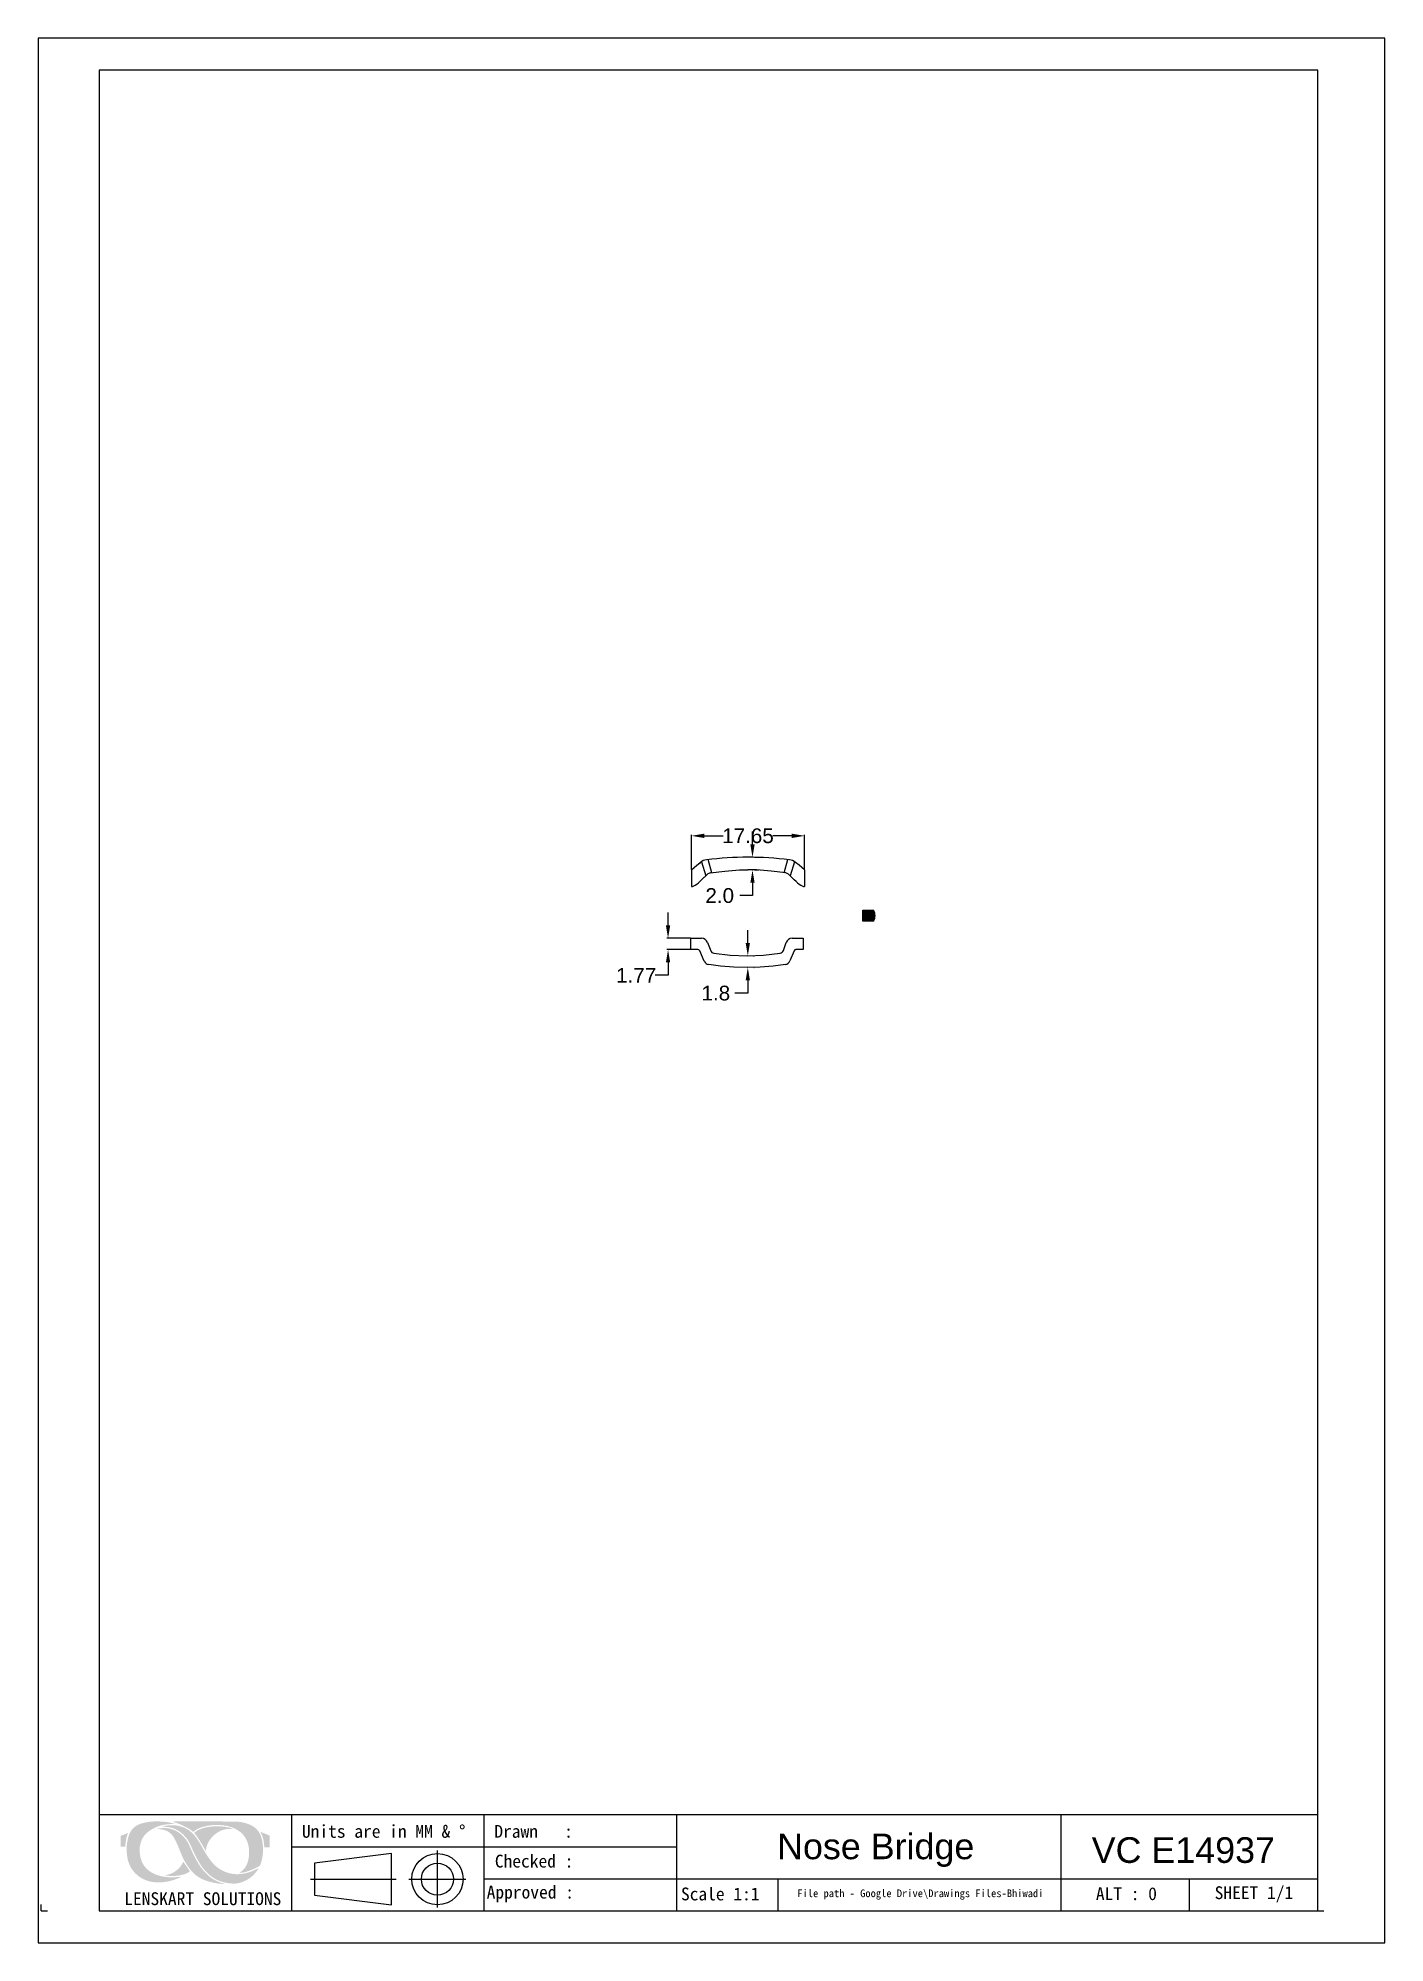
# Model space of a CAD drawing. Header units: millimetres. Extents: x 1462 to 1672, y 1561 to 1858.
import ezdxf

# ---------------------------------------------------------------- set-up
doc = ezdxf.new("R2010")
doc.units = ezdxf.units.MM
doc.layers.add('图框-线条', color=7, linetype='Continuous')
doc.layers.add('绘图层', color=7, linetype='Continuous', lineweight=15)
doc.styles.get("Standard").update_dxf_attribs({"font": 'arial.ttf'})
doc.styles.add('宋体', font='SimSun.ttf')
doc.dimstyles.new('Standard$0', dxfattribs={"dimtxt": 2.3, "dimasz": 2, "dimexe": 1, "dimexo": 1, "dimgap": 1, "dimtad": 0, "dimtih": 1, "dimtoh": 1, "dimdec": 1, "dimzin": 0, "dimdsep": 46, "dimtxsty": 'Standard', "dimcen": 0, "dimclrd": 4, "dimclre": 4, "dimclrt": 4, "dimadec": 1, "dimazin": 0, "dimtfac": 1, "dimtdec": 1, "dimtofl": 0, "dimtmove": 0, "dimatfit": 0, "dimfxl": 1, "dimtolj": 1, "dimtzin": 0, "dimarcsym": 0})

# ---------------------------------------------------------------- blocks, each defined once
blk = doc.blocks.new('*D6')
at = {"color": 0, "lineweight": -2, "transparency": 16777216}
for p, q in [((1560.414913724428, 1719.653434091776), (1560.414913724428, 1721.653434091776)), ((1563.905392347642, 1717.653434091776), (1560.234913724428, 1717.653434091776)), ((1563.905392347641, 1715.88441516527), (1560.234913724428, 1715.88441516527)), ((1560.414913724428, 1713.88441516527), (1560.414913724428, 1711.88441516527)), ((1560.414913724428, 1711.88441516527), (1558.414913724428, 1711.88441516527))]:
    blk.add_line(p, q, dxfattribs=at)
at = {"color": 0, "transparency": 16777216}
for points in [[(1560.081580391094, 1719.653434091776), (1560.748247057761, 1719.653434091776), (1560.414913724428, 1717.653434091776)], [(1560.081580391094, 1713.88441516527), (1560.748247057761, 1713.88441516527), (1560.414913724428, 1715.88441516527)]]:
    blk.add_solid(points, dxfattribs=at)
at = {"layer": 'Defpoints', "color": 0, "transparency": 16777216}
for p in [(1563.967892347642, 1717.653434091776), (1560.414913724428, 1715.88441516527), (1563.967892347641, 1715.88441516527)]:
    blk.add_point(p, dxfattribs=at)
at = {"color": 0, "lineweight": 9, "transparency": 16777216, "insert": (1555.445991487047, 1711.88441516527), "char_height": 2.3, "attachment_point": 5}
blk.add_mtext('\\A1;1.77', dxfattribs=at)
blk = doc.blocks.new('*D7')
at = {"color": 0, "lineweight": -2, "transparency": 16777216}
for p, q in [((1564.051678553037, 1728.382174091596), (1564.051678553037, 1733.811137660332)), ((1566.051678553037, 1733.631137660332), (1569.004581915108, 1733.631137660332)), ((1579.699558947029, 1733.631137660332), (1576.746655584958, 1733.631137660332)), ((1581.699558947029, 1728.382174091596), (1581.699558947029, 1733.811137660332))]:
    blk.add_line(p, q, dxfattribs=at)
at = {"color": 0, "transparency": 16777216}
for points in [[(1566.051678553037, 1733.964470993665), (1566.051678553037, 1733.297804326999), (1564.051678553037, 1733.631137660332)], [(1579.699558947029, 1733.964470993665), (1579.699558947029, 1733.297804326999), (1581.699558947029, 1733.631137660332)]]:
    blk.add_solid(points, dxfattribs=at)
at = {"layer": 'Defpoints', "color": 0, "transparency": 16777216}
for p in [(1581.699558947029, 1733.631137660332), (1564.051678553037, 1728.319674091596), (1581.699558947029, 1728.319674091596)]:
    blk.add_point(p, dxfattribs=at)
at = {"color": 0, "lineweight": 9, "transparency": 16777216, "insert": (1572.875618750033, 1733.631137660332), "char_height": 2.3, "attachment_point": 5}
blk.add_mtext('\\A1;17.65', dxfattribs=at)
blk = doc.blocks.new('*D8')
at = {"color": 3, "lineweight": -2, "ltscale": 1000, "transparency": 16777216}
for p, q in [((1573.579769328599, 1732.291601771772), (1573.579769328599, 1734.291601771772)), ((1573.875618750035, 1730.291601771772), (1574.579769328599, 1730.291601771772)), ((1573.579769328599, 1726.307931179446), (1573.579769328599, 1724.307931179446)), ((1573.875618750035, 1728.307931179446), (1574.579769328599, 1728.307931179446)), ((1573.579769328599, 1724.307931179446), (1571.579769328599, 1724.307931179446))]:
    blk.add_line(p, q, dxfattribs=at)
at = {"color": 3, "ltscale": 1000, "transparency": 16777216}
for points in [[(1573.246435995265, 1732.291601771772), (1573.913102661932, 1732.291601771772), (1573.579769328599, 1730.291601771772)], [(1573.246435995265, 1726.307931179446), (1573.913102661932, 1726.307931179446), (1573.579769328599, 1728.307931179446)]]:
    blk.add_solid(points, dxfattribs=at)
at = {"layer": 'Defpoints', "color": 0, "ltscale": 1000, "transparency": 16777216}
for p in [(1572.875618750035, 1730.291601771772), (1572.875618750035, 1728.307931179446), (1573.579769328599, 1728.307931179446)]:
    blk.add_point(p, dxfattribs=at)
at = {"color": 3, "ltscale": 1000, "transparency": 16777216, "insert": (1568.470390065297, 1724.307931179445), "char_height": 2.3, "attachment_point": 5}
blk.add_mtext('\\A1;2.0', dxfattribs=at)
blk = doc.blocks.new('*D9')
at = {"color": 3, "lineweight": -2, "ltscale": 1000, "transparency": 16777216}
for p, q in [((1572.851639668653, 1716.92348684912), (1572.851639668653, 1718.92348684912)), ((1573.726291935716, 1714.92348684912), (1573.851639668653, 1714.92348684912)), ((1572.851639668653, 1711.097347818695), (1572.851639668653, 1709.097347818695)), ((1573.763560079195, 1713.097347818695), (1573.851639668653, 1713.097347818695)), ((1572.851639668653, 1709.097347818695), (1570.851639668653, 1709.097347818695))]:
    blk.add_line(p, q, dxfattribs=at)
at = {"color": 3, "ltscale": 1000, "transparency": 16777216}
for points in [[(1572.518306335319, 1716.92348684912), (1573.184973001986, 1716.92348684912), (1572.851639668653, 1714.92348684912)], [(1572.518306335319, 1711.097347818695), (1573.184973001986, 1711.097347818695), (1572.851639668653, 1713.097347818695)]]:
    blk.add_solid(points, dxfattribs=at)
at = {"layer": 'Defpoints', "color": 0, "ltscale": 1000, "transparency": 16777216}
for p in [(1572.726291935716, 1714.92348684912), (1572.763560079195, 1713.097347818695), (1572.851639668653, 1713.097347818695)]:
    blk.add_point(p, dxfattribs=at)
at = {"color": 3, "ltscale": 1000, "transparency": 16777216, "insert": (1567.863849764151, 1709.097347818694), "char_height": 2.3, "attachment_point": 5}
blk.add_mtext('\\A1;1.8', dxfattribs=at)

msp = doc.modelspace()

# ---------------------------------------------------------------- hatches: boundary and pattern name
at = {"lineweight": 9}
h = msp.add_hatch(dxfattribs=at)
h.set_pattern_fill('ANSI31', color=1, scale=0.05, style=0)
h.set_pattern_definition([(45, (166.0037581056381, 930.9637901704084), (-0.1122532015133644, 0.1122532015133644), [])])
edge = h.paths.add_edge_path()
edge.add_arc((1590.785170132408, 1721.190824067104), 1.906249999999562, 333.5189601696105, 386.4810398303894)
edge.add_line((1590.791420132408, 1722.040824067103), (1592.491420132408, 1722.040824067103))
edge.add_line((1590.791420132408, 1720.315824067104), (1590.791420132408, 1722.040824067103))
edge.add_line((1592.491420132409, 1720.340824067103), (1590.791420132409, 1720.340824067103))
at = {"layer": '图框-线条', "lineweight": 0, "ltscale": 0.1}
h = msp.add_hatch(color=252, dxfattribs=at)
edge = h.paths.add_edge_path()
edge.add_spline(control_points=[(1475.063229268165, 1577.710470941067), (1475.063229268165, 1577.710470941067), (1475.062064171366, 1575.996797507385), (1475.062064171366, 1575.996797507385), (1475.062064171366, 1575.996797507385), (1475.062064171366, 1575.996797507385), (1475.774428884708, 1575.996797507385), (1475.774428884708, 1575.996797507385), (1475.774428884708, 1575.996797507385), (1475.827226166124, 1576.397222882106), (1475.833787500749, 1576.746935885481), (1475.912094270046, 1577.146073521628), (1475.912094270046, 1577.146073521628), (1475.980651018731, 1577.495602562349), (1476.087471999249, 1577.845622170144), (1476.210972260301, 1578.14756620462), (1476.210972260301, 1578.14756620462), (1476.210972260301, 1578.14756620462), (1475.063229268165, 1577.710470941067), (1475.063229268165, 1577.710470941067)], knot_values=[0, 0, 0, 0, 0.1666666666666666, 0.1666666666666666, 0.1666666666666666, 0.1666766676666666, 0.3333333333333333, 0.3333333333333333, 0.3333333333333333, 0.3333433343333333, 0.5, 0.5, 0.5, 0.5000100009999999, 0.6666666666666666, 0.6666666666666666, 0.6666666666666666, 0.6666766676666666, 1, 1, 1, 1], degree=3, periodic=0)
edge = h.paths.add_edge_path()
edge.add_spline(control_points=[(1497.464729450588, 1575.922231312035), (1497.464729450588, 1575.922231312035), (1498.270301908121, 1575.915424693871), (1498.270301908121, 1575.915424693871), (1498.270301908121, 1575.915424693871), (1498.270301908121, 1575.915424693871), (1498.273551914997, 1577.769645594452), (1498.273551914997, 1577.769645594452), (1498.273551914997, 1577.769645594452), (1498.273551914997, 1577.769645594452), (1496.861454590483, 1578.329689231099), (1496.861454590483, 1578.329689231099), (1496.861454590483, 1578.329689231099), (1497.006233198404, 1577.971697908341), (1497.167813728634, 1577.711206791677), (1497.277210186286, 1577.263380373366), (1497.277210186286, 1577.263380373366), (1497.38850759136, 1576.808011486279), (1497.425116159307, 1576.410038946931), (1497.464729450588, 1575.922231312035)], knot_values=[0, 0, 0, 0, 0.1666666666666666, 0.1666666666666666, 0.1666666666666666, 0.1666766676666666, 0.3333333333333333, 0.3333333333333333, 0.3333333333333333, 0.3333433343333333, 0.5, 0.5, 0.5, 0.5000100009999999, 0.6666666666666666, 0.6666666666666666, 0.6666666666666666, 0.6666766676666666, 1, 1, 1, 1], degree=3, periodic=0)
edge = h.paths.add_edge_path(flags=17)
edge.add_spline(control_points=[(1481.981267476408, 1571.578198544719), (1482.113904549225, 1571.471070959786), (1482.937321384104, 1571.456047343125), (1483.080505649028, 1571.451693560333), (1483.080505649028, 1571.451693560333), (1483.958620712735, 1571.425018975649), (1485.282048038492, 1571.638170369604), (1485.856624724729, 1572.193860223466), (1485.856624724729, 1572.193860223466), (1485.804379331271, 1572.275478320515), (1485.772799075844, 1572.30914348602), (1485.716383862249, 1572.376719100557), (1485.716383862249, 1572.376719100557), (1485.716383862249, 1572.376719100557), (1484.847712214736, 1573.66611333551), (1484.847712214736, 1573.66611333551), (1484.847712214736, 1573.66611333551), (1484.636216484656, 1573.405744860613), (1484.544541762574, 1572.911682495513), (1483.743016483404, 1572.296082137655), (1483.743016483404, 1572.296082137655), (1483.269496614551, 1571.932449293538), (1482.710679395593, 1571.678212907076), (1481.981267476408, 1571.578198544719)], knot_values=[0, 0, 0, 0, 0.1428571428571428, 0.1428571428571428, 0.1428571428571428, 0.1428671438571428, 0.2857142857142857, 0.2857142857142857, 0.2857142857142857, 0.2857242867142857, 0.4285714285714286, 0.4285714285714286, 0.4285714285714286, 0.4285814295714286, 0.5714285714285714, 0.5714285714285714, 0.5714285714285714, 0.5714385724285713, 0.7142857142857144, 0.7142857142857144, 0.7142857142857144, 0.7142957152857143, 1, 1, 1, 1], degree=3, periodic=0)
edge = h.paths.add_edge_path(flags=17)
edge.add_spline(control_points=[(1486.530357280938, 1578.154802068972), (1486.578616816914, 1578.071528308039), (1486.590758352011, 1578.08158493307), (1486.653734900222, 1578.009532893977), (1486.653734900222, 1578.009532893977), (1487.301344759705, 1577.267918118805), (1488.231643895984, 1575.476673766439), (1488.351894150167, 1575.351763125047), (1488.351894150167, 1575.351763125047), (1488.411375407975, 1576.851120067966), (1489.664958246472, 1578.159217172642), (1490.899347648175, 1578.591406765448), (1490.899347648175, 1578.591406765448), (1491.547816000034, 1578.818416679263), (1491.896609190142, 1578.825039334775), (1492.618233357023, 1578.758199570848), (1492.618233357023, 1578.758199570848), (1492.380492288446, 1578.952709415962), (1491.374768464442, 1579.116313535373), (1491.119121697638, 1579.145379634549), (1491.119121697638, 1579.145379634549), (1489.9068078143, 1579.283228982538), (1488.151068253961, 1579.168129682637), (1487.074641450315, 1578.565835956679), (1487.074641450315, 1578.565835956679), (1486.904905242472, 1578.470788585959), (1486.594008358879, 1578.275420248461), (1486.530357280938, 1578.154802068972)], knot_values=[0, 0, 0, 0, 0.125, 0.125, 0.125, 0.125010001, 0.25, 0.25, 0.25, 0.250010001, 0.375, 0.375, 0.375, 0.375010001, 0.5, 0.5, 0.5, 0.5000100009999999, 0.625, 0.625, 0.625, 0.6250100009999999, 0.75, 0.75, 0.75, 0.7500100009999999, 1, 1, 1, 1], degree=3, periodic=0)
edge = h.paths.add_edge_path()
edge.add_spline(control_points=[(1485.949587185383, 1575.801919736963), (1485.543091043113, 1576.718850920455), (1485.416831342267, 1576.9731486278), (1484.777315839517, 1577.662456688629), (1484.777315839517, 1577.662456688629), (1483.902082857372, 1578.605878494151), (1482.557499826522, 1579.075351184636), (1481.231006456544, 1578.895558351762), (1481.231006456544, 1578.895558351762), (1481.14374683813, 1578.883784741969), (1481.067341016247, 1578.872440378365), (1480.983024800283, 1578.855883739594), (1480.983024800283, 1578.855883739594), (1480.983024800283, 1578.855883739594), (1480.749392230958, 1578.784322267571), (1480.749392230958, 1578.784322267571), (1480.749392230958, 1578.784322267571), (1481.517252344632, 1578.746793886357), (1482.114824362488, 1578.635373839519), (1482.623174493643, 1578.251075857379), (1482.623174493643, 1578.251075857379), (1483.12870386412, 1577.868862785308), (1483.323336351006, 1577.565876295797), (1483.647907791799, 1576.901832439313), (1483.647907791799, 1576.901832439313), (1484.176984381856, 1575.819273547231), (1484.535159667266, 1574.608186081576), (1485.126844880233, 1573.606938682122), (1485.126844880233, 1573.606938682122), (1485.757652817406, 1572.539403406701), (1486.36834750452, 1571.758481944671), (1487.432632773076, 1571.138957050218), (1487.432632773076, 1571.138957050218), (1488.287016654534, 1570.641644678246), (1490.076850626566, 1570.170761607422), (1491.266230499166, 1570.218837180744), (1491.266230499166, 1570.218837180744), (1491.134083993412, 1570.283775997254), (1490.948956243604, 1570.309040201602), (1490.791606854394, 1570.356993133153), (1490.791606854394, 1570.356993133153), (1488.580927653163, 1571.030787010244), (1487.30324570712, 1572.907635317146), (1486.329470063854, 1574.967035896714), (1486.329470063854, 1574.967035896714), (1486.197998087836, 1575.245003465416), (1486.075785565351, 1575.517206870987), (1485.949587185383, 1575.801919736963)], knot_values=[0, 0, 0, 0, 0.0769230769230769, 0.0769230769230769, 0.0769230769230769, 0.0769330779230769, 0.1538461538461539, 0.1538461538461539, 0.1538461538461539, 0.1538561548461538, 0.2307692307692308, 0.2307692307692308, 0.2307692307692308, 0.2307792317692308, 0.3076923076923077, 0.3076923076923077, 0.3076923076923077, 0.3077023086923077, 0.3846153846153846, 0.3846153846153846, 0.3846153846153846, 0.3846253856153847, 0.4615384615384616, 0.4615384615384616, 0.4615384615384616, 0.4615484625384616, 0.5384615384615385, 0.5384615384615385, 0.5384615384615385, 0.5384715394615384, 0.6153846153846155, 0.6153846153846155, 0.6153846153846155, 0.6153946163846155, 0.6923076923076924, 0.6923076923076924, 0.6923076923076924, 0.6923176933076922, 0.7692307692307693, 0.7692307692307693, 0.7692307692307693, 0.7692407702307692, 0.8461538461538461, 0.8461538461538461, 0.8461538461538461, 0.8461638471538458, 1, 1, 1, 1], degree=3, periodic=0)
edge = h.paths.add_edge_path()
edge.add_spline(control_points=[(1496.574779456204, 1572.653521572456), (1496.53909070152, 1572.651988550346), (1495.718371985558, 1572.261497158888), (1495.552805597853, 1572.197232872102), (1495.552805597853, 1572.197232872102), (1495.200271833799, 1572.060364658262), (1494.783596424724, 1571.932510614421), (1494.391572011158, 1571.856595359613), (1494.391572011158, 1571.856595359613), (1493.416140704013, 1571.667481752316), (1492.703469386249, 1571.671896855987), (1491.771943832291, 1571.943425731832), (1491.771943832291, 1571.943425731832), (1490.185511233605, 1572.405846520618), (1489.263061170524, 1573.51636773596), (1488.51647940373, 1574.675271129041), (1488.51647940373, 1574.675271129041), (1487.194094533002, 1576.72798773222), (1486.657352832402, 1578.717175899224), (1484.108059707859, 1579.261827993903), (1484.108059707859, 1579.261827993903), (1483.679181442808, 1579.353441395106), (1483.167703946554, 1579.389375433326), (1482.714787894843, 1579.354238566601), (1482.714787894843, 1579.354238566601), (1482.409164607308, 1579.330568705245), (1481.688950820769, 1579.260049688259), (1481.46831827893, 1579.127964503397), (1481.46831827893, 1579.127964503397), (1482.593740469166, 1579.152431536248), (1483.471548928444, 1578.934558434199), (1484.266635514757, 1578.36507138136), (1484.266635514757, 1578.36507138136), (1485.92058240709, 1577.180474537741), (1485.971846666398, 1575.936764361622), (1486.836409814666, 1574.394053553473), (1486.836409814666, 1574.394053553473), (1487.251552201622, 1573.653297270683), (1487.550859438069, 1573.077555487644), (1488.122615363628, 1572.408912564835), (1488.122615363628, 1572.408912564835), (1489.309542400853, 1571.020975668753), (1490.572139409354, 1570.404026251441), (1492.515091629564, 1570.262252366851), (1492.515091629564, 1570.262252366851), (1493.452810592849, 1570.193879580818), (1494.395067301569, 1570.605404035601), (1495.013856345414, 1570.995650143523), (1495.013856345414, 1570.995650143523), (1495.440833663053, 1571.26497146753), (1495.77705607187, 1571.602297652267), (1496.096905804573, 1571.970038995636), (1496.096905804573, 1571.970038995636), (1496.263637289084, 1572.161850721841), (1496.444043330802, 1572.44588905809), (1496.574779456204, 1572.653521572456)], knot_values=[0, 0, 0, 0, 0.0666666666666667, 0.0666666666666667, 0.0666666666666667, 0.0666766676666667, 0.1333333333333333, 0.1333333333333333, 0.1333333333333333, 0.1333433343333333, 0.2, 0.2, 0.2, 0.200010001, 0.2666666666666666, 0.2666666666666666, 0.2666666666666666, 0.2666766676666667, 0.3333333333333333, 0.3333333333333333, 0.3333333333333333, 0.3333433343333333, 0.4, 0.4, 0.4, 0.4000100010000001, 0.4666666666666667, 0.4666666666666667, 0.4666666666666667, 0.4666766676666667, 0.5333333333333333, 0.5333333333333333, 0.5333333333333333, 0.5333433343333333, 0.6, 0.6, 0.6, 0.6000100009999999, 0.6666666666666666, 0.6666666666666666, 0.6666666666666666, 0.6666766676666666, 0.7333333333333333, 0.7333333333333333, 0.7333333333333333, 0.7333433343333332, 0.8, 0.8, 0.8, 0.8000100009999999, 0.8666666666666667, 0.8666666666666667, 0.8666666666666667, 0.8666766676666665, 1, 1, 1, 1], degree=3, periodic=0)
edge = h.paths.add_edge_path()
edge.add_spline(control_points=[(1486.377484316284, 1578.314420330898), (1486.937527952937, 1578.749246721734), (1487.100886788812, 1578.888813054482), (1487.919949840896, 1579.117969199249), (1487.919949840896, 1579.117969199249), (1489.789868887866, 1579.641158984416), (1492.202845686524, 1579.503309636422), (1493.669395956323, 1578.35207135388), (1493.669395956323, 1578.35207135388), (1494.472454257604, 1577.721753983786), (1495.127851869398, 1576.616874289801), (1495.089955562874, 1575.068828564716), (1495.089955562874, 1575.068828564716), (1495.061993239613, 1573.925929922445), (1494.782186044391, 1572.818903997513), (1493.875679411236, 1572.160440341502), (1493.875679411236, 1572.160440341502), (1493.815707586356, 1572.116841192739), (1493.568400459822, 1571.963232377473), (1493.511556000043, 1571.944590828634), (1493.511556000043, 1571.944590828634), (1494.400340897618, 1571.889279390962), (1495.79526837452, 1572.492983497261), (1496.529218039148, 1572.909229660139), (1496.529218039148, 1572.909229660139), (1496.806388436349, 1573.066456407578), (1496.778119508671, 1573.039597860237), (1496.896100890136, 1573.359631555593), (1496.896100890136, 1573.359631555593), (1497.361526402248, 1574.622473847625), (1497.376672660686, 1576.371222827149), (1496.952270820182, 1577.598866931572), (1496.952270820182, 1577.598866931572), (1496.757270407993, 1578.162957746588), (1496.54368976785, 1578.458524409092), (1496.176009745366, 1578.826694998648), (1496.176009745366, 1578.826694998648), (1495.415753421355, 1579.587809815039), (1493.905358719255, 1579.942489810042), (1492.813233769213, 1579.941999242968), (1492.813233769213, 1579.941999242968), (1489.588123178396, 1579.940404899977), (1486.279248259577, 1579.977013467926), (1483.074680165018, 1579.940956787937), (1483.074680165018, 1579.940956787937), (1483.307147637538, 1579.838428269324), (1483.723148516877, 1579.742890331529), (1483.991243423201, 1579.645696729853), (1483.991243423201, 1579.645696729853), (1484.26381475408, 1579.546786143417), (1485.444487061096, 1578.990973647791), (1485.67566679505, 1578.850978068847), (1485.67566679505, 1578.850978068847), (1485.99619105748, 1578.656836149037), (1486.318003058484, 1578.348085496402), (1486.377484316284, 1578.314420330898)], knot_values=[0, 0, 0, 0, 0.0666666666666667, 0.0666666666666667, 0.0666666666666667, 0.0666766676666667, 0.1333333333333333, 0.1333333333333333, 0.1333333333333333, 0.1333433343333333, 0.2, 0.2, 0.2, 0.200010001, 0.2666666666666666, 0.2666666666666666, 0.2666666666666666, 0.2666766676666667, 0.3333333333333333, 0.3333333333333333, 0.3333333333333333, 0.3333433343333333, 0.4, 0.4, 0.4, 0.4000100010000001, 0.4666666666666667, 0.4666666666666667, 0.4666666666666667, 0.4666766676666667, 0.5333333333333333, 0.5333333333333333, 0.5333333333333333, 0.5333433343333333, 0.6, 0.6, 0.6, 0.6000100009999999, 0.6666666666666666, 0.6666666666666666, 0.6666666666666666, 0.6666766676666666, 0.7333333333333333, 0.7333333333333333, 0.7333333333333333, 0.7333433343333332, 0.8, 0.8, 0.8, 0.8000100009999999, 0.8666666666666667, 0.8666666666666667, 0.8666666666666667, 0.8666766676666665, 1, 1, 1, 1], degree=3, periodic=0)
edge = h.paths.add_edge_path()
edge.add_spline(control_points=[(1484.595867342759, 1571.361797143896), (1484.457772711239, 1571.36817451587), (1484.193908945933, 1571.307834765679), (1484.032021811288, 1571.292688507248), (1484.032021811288, 1571.292688507248), (1481.461818265186, 1571.053046491261), (1478.424962789287, 1571.730396979645), (1478.057098804149, 1574.874747965789), (1478.057098804149, 1574.874747965789), (1477.885768253314, 1576.339581250828), (1478.34144374482, 1577.666626508764), (1479.517762269051, 1578.473670667523), (1479.517762269051, 1578.473670667523), (1480.690830786419, 1579.278384632677), (1481.866842706234, 1579.596333417961), (1483.597440703988, 1579.547399352263), (1483.597440703988, 1579.547399352263), (1483.597440703988, 1579.547399352263), (1482.900344890844, 1579.741357309418), (1482.900344890844, 1579.741357309418), (1482.900344890844, 1579.741357309418), (1481.372780341134, 1580.068688190011), (1479.086431168627, 1580.082240105447), (1477.737739638525, 1579.410101892228), (1477.737739638525, 1579.410101892228), (1476.973558777917, 1579.029360521385), (1476.548727691229, 1578.463736684258), (1476.25690160267, 1577.513508260576), (1476.25690160267, 1577.513508260576), (1475.758608096552, 1575.891264265445), (1475.904797084807, 1573.393909929939), (1477.119318519982, 1572.115001566208), (1477.119318519982, 1572.115001566208), (1477.276851871849, 1571.949005932305), (1477.348842590057, 1571.835807579822), (1477.536055249936, 1571.687043114422), (1477.536055249936, 1571.687043114422), (1477.726456595803, 1571.535703171876), (1477.762574596679, 1571.482170039852), (1478.004056239196, 1571.311452697859), (1478.004056239196, 1571.311452697859), (1479.580677496383, 1570.196884304149), (1481.632535607181, 1570.259738210594), (1483.43524696492, 1570.863258354238), (1483.43524696492, 1570.863258354238), (1483.645700239962, 1570.933716050342), (1483.850205389228, 1571.016499244199), (1484.043059570467, 1571.099711684241), (1484.043059570467, 1571.099711684241), (1484.16435227968, 1571.152018398583), (1484.527739840266, 1571.345731072201), (1484.595867342759, 1571.361797143896)], knot_values=[0, 0, 0, 0, 0.0714285714285714, 0.0714285714285714, 0.0714285714285714, 0.07143857242857139, 0.1428571428571428, 0.1428571428571428, 0.1428571428571428, 0.1428671438571428, 0.2142857142857143, 0.2142857142857143, 0.2142857142857143, 0.2142957152857143, 0.2857142857142857, 0.2857142857142857, 0.2857142857142857, 0.2857242867142857, 0.3571428571428572, 0.3571428571428572, 0.3571428571428572, 0.3571528581428572, 0.4285714285714286, 0.4285714285714286, 0.4285714285714286, 0.4285814295714286, 0.5, 0.5, 0.5, 0.5000100009999999, 0.5714285714285714, 0.5714285714285714, 0.5714285714285714, 0.5714385724285713, 0.6428571428571429, 0.6428571428571429, 0.6428571428571429, 0.6428671438571428, 0.7142857142857144, 0.7142857142857144, 0.7142857142857144, 0.7142957152857143, 0.7857142857142857, 0.7857142857142857, 0.7857142857142857, 0.7857242867142856, 0.8571428571428571, 0.8571428571428571, 0.8571428571428571, 0.857152858142857, 1, 1, 1, 1], degree=3, periodic=0)

# ---------------------------------------------------------------- linework, layer by layer
for p, q in [((1564.051678553037, 1728.319674091596), (1564.891387616432, 1729.066082147947)), ((1564.051678553037, 1728.319674091596), (1564.891387616432, 1729.066082147947)), ((1564.891387616432, 1729.066082147947), (1565.450824298566, 1729.496418057281)), ((1564.891387616432, 1729.066082147947), (1565.438941093685, 1729.487277130449)), ((1565.612345343791, 1729.597625289607), (1566.289253221369, 1727.39767468748)), ((1565.612345343791, 1729.597625289607), (1566.289253221369, 1727.39767468748)), ((1567.250079518441, 1727.886736196943), (1566.655883024224, 1729.923981319979)), ((1567.250079518441, 1727.886736196943), (1566.655883024224, 1729.923981319979)), ((1578.501157981625, 1727.886736196943), (1579.095354475842, 1729.923981319979)), ((1580.138892156275, 1729.597625289607), (1579.461984278697, 1727.39767468748)), ((1580.859849883634, 1729.066082147947), (1580.3004132015, 1729.496418057279)), ((1581.699558947029, 1728.319674091596), (1580.859849883634, 1729.066082147947)), ((1564.051678553037, 1728.319674091596), (1564.051678553034, 1725.723584551308)), ((1565.379018309549, 1726.532993465824), (1565.649538584937, 1726.79162924244)), ((1565.379018309534, 1726.532993465811), (1565.649538584937, 1726.79162924244)), ((1565.649538584937, 1726.79162924244), (1566.541069466178, 1727.636237445721)), ((1565.649538584937, 1726.79162924244), (1566.449809051689, 1727.549780210942)), ((1566.955243030691, 1727.844616698693), (1569.271815434448, 1728.139453186445)), ((1566.990261760767, 1727.849073627975), (1569.271815434448, 1728.139453186445)), ((1569.271815434448, 1728.139453186445), (1571.546268339957, 1728.307931179445)), ((1569.271815434448, 1728.139453186445), (1571.546268339957, 1728.307931179445)), ((1571.546268339957, 1728.307931179445), (1572.875618750032, 1728.307931179445)), ((1571.546268339957, 1728.307931179445), (1572.875618750032, 1728.307931179445)), ((1574.204969160109, 1728.307931179445), (1572.875618750032, 1728.307931179445)), ((1576.479422065618, 1728.139453186445), (1574.204969160109, 1728.307931179445)), ((1578.760975739299, 1727.849073627975), (1576.479422065618, 1728.139453186445)), ((1580.101698915129, 1726.79162924244), (1579.210168033888, 1727.636237445721)), ((1580.372219190524, 1726.532993465815), (1580.101698915129, 1726.79162924244)), ((1581.699558947027, 1728.319674091596), (1581.699558947031, 1725.723584551308)), ((1590.791420132408, 1722.065824067103), (1592.478735620515, 1722.065824067103)), ((1590.791420132408, 1720.315824067104), (1590.791420132408, 1722.065824067103)), ((1592.478735620515, 1720.315824067105), (1590.791420132408, 1720.315824067104)), ((1563.967892347641, 1715.884415165269), (1563.967892347641, 1717.653434091775)), ((1563.967892347641, 1717.653434091775), (1565.625485271427, 1717.653434091775)), ((1566.556236764868, 1717.019086464199), (1567.066270760807, 1715.720818110904)), ((1578.39574714066, 1715.738179570122), (1578.842743897324, 1716.989770488776)), ((1579.784485808918, 1717.653434091775), (1581.489603619707, 1717.653434091775)), ((1581.489603619707, 1717.653434091775), (1581.489603619707, 1715.884415165269)), ((1565.069179149657, 1715.884415165269), (1563.967892347641, 1715.884415165269)), ((1566.06230046461, 1714.099131930543), (1565.343024625226, 1715.706924983286)), ((1567.556318110962, 1715.344121491442), (1570.123039387657, 1715.049579705592)), ((1570.119755619736, 1715.049847271819), (1572.731164511247, 1714.923488777069)), ((1572.726291935715, 1714.923486849119), (1575.295581328975, 1715.049845343869)), ((1575.292427855105, 1715.049590038229), (1577.898016255668, 1715.343769373774)), ((1580.068915243947, 1715.700832265288), (1579.40239643863, 1714.117850102657)), ((1581.489603619707, 1715.884415165269), (1580.345405856488, 1715.884415165269)), ((1568.593821810505, 1713.307768621206), (1566.75396068755, 1713.576081701638)), ((1570.660824468944, 1713.138933046468), (1568.596969054687, 1713.307411039468)), ((1572.727727787941, 1713.096658188086), (1570.663872373682, 1713.138777686336)), ((1574.793623593666, 1713.138777686336), (1572.729768179409, 1713.096658188086)), ((1576.818491587931, 1713.307417982347), (1574.796755671924, 1713.138939989347)), ((1578.700203821621, 1713.576146858415), (1576.821410381751, 1713.307747795576)), ((1471.705282798719, 1581.015081603822), (1661.705282798717, 1581.015081603822)), ((1501.705282798719, 1581.015081603822), (1501.705282798719, 1566.015081603822)), ((1531.705282798719, 1581.015081603822), (1531.705282798719, 1566.015081603822)), ((1561.705282798719, 1581.015081603822), (1561.705282798719, 1566.015081603822)), ((1621.705282798719, 1566.015081603822), (1621.705282798719, 1581.015081603822)), ((1501.705282798719, 1576.015081603822), (1561.705282798719, 1576.015081603822)), ((1524.450942039944, 1566.511533724646), (1524.450942039944, 1575.400011571746)), ((1504.640337905337, 1570.955772648196), (1518.033103574322, 1570.955772648196)), ((1520.006703116394, 1570.955772648196), (1528.895180963494, 1570.955772648196)), ((1531.705282798719, 1571.015081603822), (1661.705282798717, 1571.015081603822)), ((1577.544405612168, 1571.00149928419), (1577.544405612168, 1566.00149928419)), ((1641.705282798717, 1566.015081603822), (1641.705282798717, 1571.015081603822)), ((1462.669643694984, 1566.015081603822), (1462.669643694984, 1567.015081603822)), ((1462.669643694984, 1566.015081603822), (1463.669643694984, 1566.015081603822)), ((1471.705282798719, 1566.015081603822), (1662.669643694982, 1566.015081603822))]:
    msp.add_line(p, q)
for points in [[(1462.187463246851, 1561.015081603822), (1672.187463246849, 1561.015081603822), (1672.187463246849, 1858.015081603822), (1462.187463246851, 1858.015081603822)], [(1505.301002461563, 1568.455772648196), (1517.301002461563, 1566.955772648196), (1517.301002461563, 1574.955772648196), (1505.301002461563, 1573.455772648196)]]:
    msp.add_lwpolyline(points, close=True)
msp.add_lwpolyline([(1661.705282798717, 1566.015081603822), (1661.705282798717, 1853.015081603822), (1471.705282798719, 1853.015081603822), (1471.705282798719, 1566.015081603822)])
for radius in [4, 2.5]:
    msp.add_circle((1524.450942039944, 1570.955772648196), radius)
for centre, radius, start, end in [((1566.670245820268, 1727.911170079073), 2, 97.0164625713987, 127.5685920289323), ((1572.875618750034, 1677.492230700049), 52.79937107172204, 82.9835374286013, 97.0164625713987), ((1579.080991679803, 1727.911170079071), 2, 52.43140797119793, 82.9835374286013), ((1564.065835839198, 1726.410207777162), 0.6867691628442879, 268.8188022243493, 293.7358284164743), ((1562.488563044269, 1729.429874782127), 4.092267464539785, 296.9349761614071, 314.9363808467847), ((1567.091265184506, 1727.055475298596), 0.8, 97.25319461272862, 133.4518423009772), ((1578.65997231556, 1727.055475298596), 0.8, 46.54815769902277, 82.74680538727138), ((1583.262674455796, 1729.429874782127), 4.092267464539785, 225.0636191531416, 243.065023360639), ((1581.685401660866, 1726.410207777162), 0.6867691628442879, 246.2641715835257, 271.1811977756507), ((1590.785170132408, 1721.190824067104), 1.906249999999562, 332.6763446357461, 27.3236553642539), ((1565.625485271427, 1716.653434091775), 1, 21.44773632714909, 90), ((1579.784485808918, 1716.653434091775), 1, 90, 160.3461759418354), ((1565.069179149657, 1715.584415165269), 0.3, 24.1022345012109, 90), ((1566.883836891316, 1714.466661384595), 0.9, 204.1022345010826, 261.7028550300893), ((1567.624721656871, 1715.940209534358), 0.6, 201.4477363271491, 263.4537092167204), ((1577.830701993703, 1715.939981408321), 0.6, 276.4416000993534, 340.3461759419055), ((1578.572924601006, 1714.46710140271), 0.9, 278.1301023542205, 337.1663458220723), ((1580.345405856488, 1715.584415165269), 0.3, 90, 157.1663458220723)]:
    msp.add_arc(centre, radius, start, end)

# ---------------------------------------------------------------- texts
at = {"char_height": 4, "width": 34.34827007284811, "attachment_point": 5}
for s, insert in [('Nose Bridge ', (1592.791636350685, 1575.46262133478)), ('VC E14937', (1640.756994143974, 1575.46262133478))]:
    msp.add_mtext(s, dxfattribs=dict(at, insert=insert))
at = {"layer": '绘图层', "color": 7, "linetype": 'ByBlock', "lineweight": 9, "attachment_point": 5, "style": '宋体'}
for s, insert, char_height, width in [('\\pxql;{\\fNSimSun|b0|i0|c0|p49;Units are in MM & %%D}', (1518.599252965126, 1578.395466903179), 2, 30.54432570834937), ('\\pxql;{\\fNSimSun|b0|i0|c0|p49;Drawn   : }', (1548.599252965126, 1578.395466903179), 2, 30.54432570834937), ('\\pxql;{\\fNSimSun|b0|i0|c0|p49;Checked : }', (1544.858859101892, 1573.749114672237), 2, 22.90146696696096), ('{\\fSimSun|b0|i0|c134|p2;LENSKART SOLUTIONS}', (1487.870151767023, 1567.889865322144), 2, 58.97445476845225), ('\\pxql;{\\fNSimSun|b0|i0|c0|p49;Approved :}', (1543.582342032619, 1568.643484803662), 2, 22.90146696696096), ('\\pxql;{\\fNSimSun|b0|i0|c0|p49;Scale 1:1}', (1573.880307789622, 1568.62990248403), 2, 22.90146696696096), ('\\pxql;{\\fNSimSun|b0|i0|c0|p49;File path - Google Drive\\\\Drawings Files-Bhiwadi}', (1625.516488898116, 1568.551488161918), 1.2, 89.8899890899552), ('{\\fNSimSun|b0|i0|c0|p49;ALT : 0}', (1631.882855446638, 1568.671018765146), 2, 17.27914455936983), ('{\\fNSimSun|b0|i0|c0|p49;SHEET 1/1}', (1651.765545145273, 1568.596015796073), 2, 17.27914455936983)]:
    msp.add_mtext(s, dxfattribs=dict(at, insert=insert, char_height=char_height, width=width))

# ---------------------------------------------------------------- dimensions: what is measured, and where the dimension line sits
at = {"color": 3, "lineweight": 9}
dim = msp.add_linear_dim(base=(1581.699558947029, 1733.631137660332), p1=(1564.051678553037, 1728.319674091596), p2=(1581.699558947029, 1728.319674091596), dimstyle='Standard$0', override={"dimexe": 0.18, "dimexo": 0.0625, "dimgap": 0.09, "dimdec": 2, "dimcen": 0.09, "dimclrd": 0, "dimclre": 0, "dimclrt": 0, "dimtdec": 2, "dimatfit": 3, "dimfxl": 1.25}, dxfattribs=at)
dim.commit()
dim.dimension.update_dxf_attribs({"geometry": '*D7', "text_midpoint": (1572.875618750033, 1733.631137660332)})
at = {"color": 1, "ltscale": 1000}
for base, p1, p2, picture, middle in [((1573.579769328599, 1728.307931179446), (1572.875618750034, 1730.291601771771), (1572.875618750034, 1728.307931179445), '*D8', (1568.470390065297, 1724.307931179445)), ((1572.851639668653, 1713.097347818695), (1572.726291935715, 1714.923486849119), (1572.763560079195, 1713.097347818694), '*D9', (1567.863849764151, 1709.097347818694))]:
    dim = msp.add_linear_dim(base=base, p1=p1, p2=p2, angle=90, dimstyle='Standard$0', override={"dimclrd": 3, "dimclre": 3, "dimclrt": 3, "dimfxl": 1.25, "dimarcsym": 2}, dxfattribs=at)
    dim.commit()
    dim.dimension.update_dxf_attribs({"geometry": picture, "text_midpoint": middle})
at = {"color": 3, "lineweight": 9}
dim = msp.add_linear_dim(base=(1560.414913724428, 1715.88441516527), p1=(1563.967892347641, 1717.653434091775), p2=(1563.96789234764, 1715.88441516527), angle=90, dimstyle='Standard$0', override={"dimexe": 0.18, "dimexo": 0.0625, "dimgap": 0.09, "dimdec": 2, "dimcen": 0.09, "dimclrd": 0, "dimclre": 0, "dimclrt": 0, "dimtdec": 2, "dimatfit": 3, "dimfxl": 1.25}, dxfattribs=at)
dim.commit()
dim.dimension.update_dxf_attribs({"geometry": '*D6', "text_midpoint": (1555.445991487047, 1711.88441516527)})

doc.saveas('drawing.dxf')
